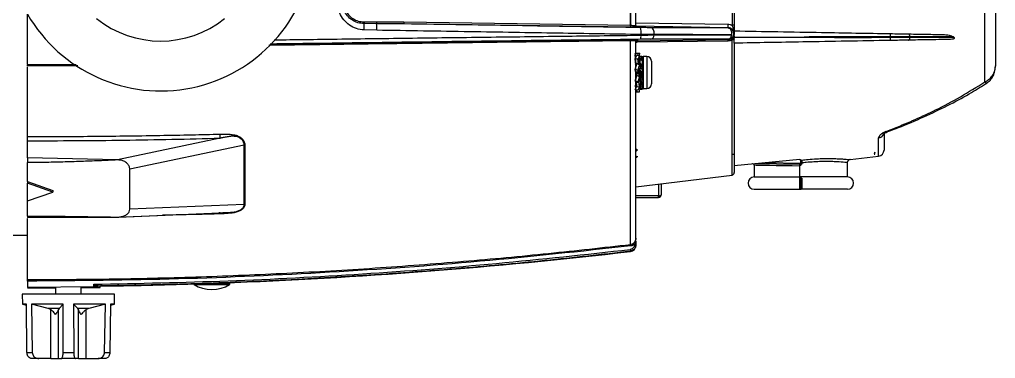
# Model space of a CAD drawing. Extents: x 17.1 to 113.1, y 3.8 to 84.5.
# Drawn here: x 81.29 to 90.81, y 31.74 to 35.06 of the extents above; entities that cross this region are included whole.
import ezdxf

# ---------------------------------------------------------------- set-up
doc = ezdxf.new("R2010")
doc.units = 0
doc.header["$MEASUREMENT"] = 0
doc.layers.add('OBJECT', color=7, linetype='CONTINUOUS')

msp = doc.modelspace()

# ---------------------------------------------------------------- linework, layer by layer
at = {"layer": 'OBJECT'}
for p, q in [((90.7072, 34.4453), (90.7072, 37.2677)), ((90.8126, 37.1125), (90.8126, 34.6004)), ((87.2494, 34.9983), (87.2494, 35.4704)), ((87.2497, 35.4704), (87.2497, 34.9983)), ((88.2406, 35.4792), (88.2406, 34.9976)), ((88.2626, 35.4735), (88.2626, 34.9435)), ((81.3626, 34.6139), (81.3626, 35.1081)), ((84.6484, 35.0316), (84.7697, 35.032)), ((84.7713, 35.014), (84.6496, 35.0143)), ((84.7697, 35.032), (85.0368, 35.0306)), ((85.0386, 35.0119), (84.7713, 35.014)), ((85.0368, 35.0306), (87.2494, 34.9983)), ((87.2512, 34.9791), (85.0386, 35.0119)), ((87.2494, 34.9983), (87.2492, 34.9941)), ((87.2495, 34.9941), (87.2497, 34.9983)), ((87.3026, 35.0218), (88.1999, 35.0088)), ((88.2025, 34.9748), (87.3032, 34.9883)), ((87.3173, 34.9798), (87.3173, 34.9793)), ((88.2025, 34.9731), (87.4474, 34.9749)), ((88.2025, 34.9748), (88.2025, 34.9731)), ((88.2406, 34.9976), (88.2516, 34.9688)), ((88.2626, 34.9679), (88.2626, 34.9537)), ((84.7729, 34.9499), (84.65, 34.9527)), ((87.3518, 34.8982), (87.3518, 34.9078)), ((87.4795, 34.9021), (87.4795, 34.91)), ((88.2346, 34.9051), (87.4795, 34.91)), ((88.2346, 34.8985), (87.4795, 34.9021)), ((88.2516, 34.8799), (88.2406, 34.8557)), ((88.2626, 34.8961), (88.2626, 34.8905)), ((88.2626, 34.8834), (88.2626, 34.8836)), ((89.7883, 34.882), (89.7883, 34.8849)), ((89.9774, 34.8812), (89.9774, 34.8858)), ((87.2495, 32.8563), (87.2495, 34.8477)), ((88.1999, 34.8444), (87.3157, 34.8334)), ((87.3173, 34.848), (88.2025, 34.8587)), ((87.3173, 34.8573), (87.3173, 34.848)), ((88.2025, 34.8616), (87.4473, 34.8621)), ((88.2025, 34.8587), (88.2025, 34.8616)), ((88.2025, 34.8616), (88.2025, 34.8616)), ((88.2406, 33.5338), (88.2406, 34.8557)), ((88.2626, 34.8235), (88.2626, 33.6284)), ((87.2953, 34.7235), (87.3108, 34.7246)), ((87.3003, 34.682), (87.2953, 34.7235)), ((87.3223, 34.7233), (87.2953, 34.7235)), ((87.2953, 34.6708), (87.3108, 34.7057)), ((87.2975, 34.7051), (87.2953, 34.7048)), ((87.2991, 34.6835), (87.2953, 34.7048)), ((87.3108, 34.7246), (87.3378, 34.7244)), ((87.3108, 34.7057), (87.3378, 34.7013)), ((87.3378, 34.7244), (87.3223, 34.7233)), ((87.325, 34.7034), (87.3223, 34.7233)), ((87.3378, 34.7013), (87.3223, 34.6664)), ((87.3308, 34.6412), (87.3342, 34.6818)), ((87.3378, 34.7013), (87.3342, 34.6818)), ((87.3378, 34.6757), (87.3344, 34.683)), ((87.3378, 34.7244), (87.3351, 34.7018)), ((87.3441, 34.6977), (87.359, 34.6981)), ((87.3453, 34.6638), (87.3441, 34.6977)), ((87.3598, 34.6867), (87.3441, 34.662)), ((87.359, 34.6981), (87.361, 34.6865)), ((87.359, 34.6981), (87.3746, 34.6942)), ((87.359, 34.6595), (87.3746, 34.6842)), ((87.3746, 34.6842), (87.3598, 34.6867)), ((87.3746, 34.6842), (87.3724, 34.6433)), ((87.3746, 34.6942), (87.3742, 34.6843)), ((87.4086, 34.693), (87.3746, 34.693)), ((87.3746, 34.693), (87.3746, 34.38)), ((87.4086, 34.693), (87.4086, 34.38)), ((81.3626, 34.6139), (81.8346, 34.6136)), ((81.3626, 34.6076), (81.3626, 34.6073)), ((81.3626, 34.6076), (81.8444, 34.6074)), ((81.3626, 34.6073), (81.8448, 34.6071)), ((81.8546, 34.6009), (81.3626, 34.6011)), ((81.3626, 33.9109), (81.3626, 34.5939)), ((87.3223, 34.6664), (87.2953, 34.6708)), ((87.3026, 34.6141), (87.2953, 34.6708)), ((87.3014, 34.6233), (87.2953, 34.6218)), ((87.2953, 34.5668), (87.3108, 34.6222)), ((87.2994, 34.6185), (87.2953, 34.6218)), ((87.2953, 34.6218), (87.2962, 34.6185)), ((87.304, 34.6147), (87.3033, 34.617)), ((87.3065, 34.6168), (87.3033, 34.617)), ((87.3049, 34.6147), (87.3044, 34.6147)), ((87.3049, 34.6147), (87.3108, 34.6222)), ((87.3108, 34.6222), (87.3378, 34.6153)), ((87.3282, 34.6287), (87.3223, 34.6664)), ((87.3378, 34.6153), (87.3223, 34.5598)), ((87.3299, 34.6173), (87.3299, 34.6206)), ((87.3299, 34.6206), (87.3306, 34.6206)), ((87.3378, 34.6757), (87.3306, 34.6185)), ((87.3306, 34.6472), (87.3306, 34.6206)), ((87.3306, 34.6206), (87.3306, 34.6171)), ((87.3458, 34.6185), (87.3306, 34.6185)), ((87.3307, 34.5766), (87.3314, 34.5924)), ((87.3441, 34.6718), (87.345, 34.672)), ((87.3445, 34.6627), (87.3441, 34.6718)), ((87.3465, 34.6003), (87.3441, 34.662)), ((87.3441, 34.662), (87.359, 34.6595)), ((87.3598, 34.6222), (87.3441, 34.5784)), ((87.3465, 34.5943), (87.3598, 34.6222)), ((87.3495, 34.6006), (87.3465, 34.6006)), ((87.3465, 34.585), (87.3465, 34.6006)), ((87.3467, 34.5857), (87.3465, 34.5943)), ((87.359, 34.6595), (87.3673, 34.6199)), ((87.359, 34.5739), (87.3746, 34.6177)), ((87.3746, 34.6177), (87.3598, 34.6222)), ((87.3714, 34.6211), (87.3713, 34.6187)), ((87.3715, 34.6185), (87.3715, 34.6233)), ((87.3715, 34.5399), (87.3715, 34.5858)), ((87.3716, 34.6211), (87.3724, 34.6433)), ((87.3716, 34.5807), (87.3729, 34.6046)), ((87.3746, 34.6185), (87.3721, 34.6185)), ((87.3726, 34.6479), (87.3746, 34.644)), ((87.3746, 34.6177), (87.3729, 34.6046)), ((87.3746, 34.644), (87.3732, 34.6185)), ((87.4546, 34.647), (87.4546, 34.426)), ((87.3223, 34.5598), (87.2953, 34.5668)), ((87.3026, 34.5353), (87.2953, 34.5668)), ((87.2953, 34.4512), (87.3108, 34.506)), ((87.3024, 34.491), (87.3014, 34.4729)), ((87.3298, 34.5329), (87.3033, 34.5348)), ((87.3049, 34.5251), (87.3108, 34.506)), ((87.3108, 34.506), (87.3378, 34.4991)), ((87.3282, 34.5422), (87.3223, 34.5598)), ((87.3378, 34.4991), (87.3223, 34.4443)), ((87.3299, 34.5406), (87.3306, 34.5406)), ((87.3306, 34.5781), (87.3306, 34.5406)), ((87.3378, 34.4991), (87.3306, 34.5326)), ((87.3465, 34.5481), (87.3441, 34.5784)), ((87.3441, 34.5784), (87.359, 34.5739)), ((87.3598, 34.525), (87.3441, 34.4788)), ((87.3465, 34.4987), (87.3452, 34.4843)), ((87.3465, 34.4983), (87.3465, 34.5482)), ((87.3465, 34.5399), (87.3598, 34.525)), ((87.359, 34.5739), (87.3714, 34.5482)), ((87.359, 34.474), (87.3746, 34.5202)), ((87.359, 34.474), (87.3714, 34.4913)), ((87.3746, 34.5202), (87.3598, 34.525)), ((87.3746, 34.5202), (87.3715, 34.54)), ((87.3715, 34.4842), (87.3715, 34.511)), ((87.3223, 34.4443), (87.2953, 34.4512)), ((87.3014, 34.4496), (87.2953, 34.4022)), ((87.2953, 34.4022), (87.2994, 34.393)), ((87.2953, 34.3682), (87.3108, 34.4014)), ((87.3023, 34.429), (87.2991, 34.3894)), ((87.3049, 34.4399), (87.3108, 34.4014)), ((87.3108, 34.4014), (87.3378, 34.3972)), ((87.3282, 34.4534), (87.3223, 34.4443)), ((87.3378, 34.3972), (87.3223, 34.3641)), ((87.3298, 34.4517), (87.3272, 34.4519)), ((87.3299, 34.4712), (87.3299, 34.4591)), ((87.3299, 34.4591), (87.3306, 34.459)), ((87.3306, 34.4734), (87.3306, 34.459)), ((87.3378, 34.3972), (87.3306, 34.4548)), ((87.3306, 34.4545), (87.3465, 34.4545)), ((87.3452, 34.4843), (87.3441, 34.4788)), ((87.3441, 34.4788), (87.359, 34.474)), ((87.3458, 34.4545), (87.3441, 34.4109)), ((87.3458, 34.4368), (87.3441, 34.4012)), ((87.3598, 34.4321), (87.3441, 34.4012)), ((87.3445, 34.4103), (87.3441, 34.4109)), ((87.3441, 34.4012), (87.359, 34.398)), ((87.345, 34.401), (87.3441, 34.3753)), ((87.3464, 34.4589), (87.3458, 34.4368)), ((87.3465, 34.4552), (87.3465, 34.478)), ((87.3482, 34.4775), (87.3598, 34.4321)), ((87.356, 34.3986), (87.3598, 34.3791)), ((87.359, 34.398), (87.3746, 34.4289)), ((87.3746, 34.4289), (87.3598, 34.4321)), ((87.3663, 34.4842), (87.3715, 34.4842)), ((87.3746, 34.4289), (87.3715, 34.4845)), ((87.3746, 34.3787), (87.3725, 34.4249)), ((87.3746, 34.3888), (87.3726, 34.4251)), ((87.3732, 34.4545), (87.3746, 34.4545)), ((87.2991, 34.3894), (87.2953, 34.3682)), ((87.3223, 34.3641), (87.2953, 34.3682)), ((87.3026, 34.349), (87.3108, 34.3484)), ((87.3083, 34.3662), (87.3108, 34.3484)), ((87.3108, 34.3484), (87.3378, 34.3485)), ((87.3378, 34.3485), (87.3331, 34.3872)), ((87.3378, 34.3716), (87.3344, 34.3899)), ((87.3351, 34.3712), (87.3378, 34.3716)), ((87.3598, 34.3791), (87.3441, 34.3753)), ((87.3441, 34.3753), (87.359, 34.3749)), ((87.359, 34.3749), (87.3746, 34.3787)), ((87.3746, 34.3787), (87.3598, 34.3791)), ((87.3746, 34.3888), (87.3742, 34.3887)), ((87.3746, 34.38), (87.4086, 34.38)), ((89.7246, 33.9518), (89.7246, 33.7791)), ((81.3626, 33.7016), (81.3626, 33.8693)), ((83.2438, 33.8953), (82.2426, 33.6821)), ((83.479, 33.8263), (82.3626, 33.5907)), ((89.6719, 33.7195), (89.6719, 33.8972)), ((89.6346, 33.7578), (89.6276, 33.7381)), ((89.6276, 33.7381), (89.6346, 33.7381)), ((89.6346, 33.7381), (89.6346, 33.7578)), ((82.2426, 33.6821), (81.3626, 33.7016)), ((81.3626, 33.4712), (81.3626, 33.657)), ((88.2626, 33.6284), (88.9026, 33.6892)), ((88.9124, 33.6366), (88.4368, 33.6449)), ((88.5703, 33.6576), (88.9132, 33.6516)), ((88.9026, 33.6892), (88.9026, 33.6792)), ((88.9026, 33.5156), (88.9026, 33.6368)), ((88.9132, 33.6516), (88.9132, 33.6856)), ((88.9132, 33.6516), (88.9226, 33.6516)), ((88.9226, 33.6844), (88.9226, 33.6516)), ((88.9226, 33.6516), (88.9226, 33.6466)), ((89.3676, 33.5165), (89.3676, 33.6562)), ((89.3924, 33.6852), (89.6719, 33.7195)), ((82.3626, 33.2018), (82.3626, 33.5907)), ((88.4576, 33.6298), (88.4576, 33.5156)), ((81.3626, 33.4712), (81.6114, 33.382)), ((81.3626, 33.4712), (81.3626, 33.4566)), ((81.6103, 33.3679), (81.3626, 33.4566)), ((81.3626, 33.2814), (81.3626, 33.4566)), ((87.3026, 33.4186), (88.2406, 33.5338)), ((87.5226, 33.4456), (87.5226, 33.3314)), ((87.5526, 33.3464), (87.5526, 33.4493)), ((88.4576, 33.5156), (88.9123, 33.5156)), ((88.9076, 33.5165), (88.9076, 33.515)), ((89.3676, 33.5165), (88.9076, 33.5165)), ((88.9176, 33.5156), (88.9123, 33.5156)), ((88.9174, 33.5135), (88.9176, 33.5156)), ((88.9226, 33.5156), (88.9176, 33.5156)), ((81.3626, 33.2814), (81.6103, 33.3679)), ((81.6114, 33.382), (81.6103, 33.3679)), ((88.4576, 33.3956), (88.9125, 33.3956)), ((88.9076, 33.3979), (88.9076, 33.3965)), ((89.3676, 33.3965), (88.9076, 33.3965)), ((88.9126, 33.3969), (88.9127, 33.3964)), ((81.3626, 33.1339), (81.3626, 33.2809)), ((87.5226, 33.3314), (87.3026, 33.3314)), ((87.3026, 33.3164), (87.5226, 33.3164)), ((87.5226, 33.3164), (87.5226, 33.3314)), ((82.2426, 33.1235), (83.2438, 33.166)), ((82.2508, 33.124), (83.2378, 33.166)), ((83.479, 33.247), (82.3626, 33.2018)), ((83.2439, 33.166), (83.2315, 33.1657)), ((83.2438, 33.166), (83.2439, 33.166)), ((83.2515, 33.1666), (83.3244, 33.1697)), ((83.479, 33.247), (83.4861, 33.2476)), ((81.3626, 33.1209), (82.2426, 33.1235)), ((81.3626, 32.5128), (81.3626, 33.1098)), ((81.1562, 32.9465), (81.3626, 32.9465)), ((87.3012, 32.9033), (87.3026, 32.9162)), ((87.3028, 32.9168), (87.3016, 32.9056)), ((87.2495, 32.7877), (87.2495, 32.7924)), ((87.2876, 32.8517), (87.2876, 32.8564)), ((87.3026, 32.8568), (87.3026, 32.8521)), ((81.3626, 32.4982), (81.3626, 32.4367)), ((82.0092, 32.4408), (81.3626, 32.4367)), ((81.6376, 32.4322), (81.6376, 32.3715)), ((81.8876, 32.3715), (81.8876, 32.4342)), ((82.0092, 32.4408), (82.0096, 32.4677)), ((82.0726, 32.4365), (82.0729, 32.4495)), ((82.0726, 32.4365), (82.0729, 32.4495)), ((82.0726, 32.4365), (82.0726, 32.4365)), ((82.9887, 32.4655), (83.3364, 32.4655)), ((83.0452, 32.4747), (83.3337, 32.4747)), ((83.2563, 32.4747), (83.2563, 32.4799)), ((81.3126, 32.3715), (81.3143, 32.2715)), ((81.7626, 32.3715), (81.3126, 32.3715)), ((82.2126, 32.3715), (81.7626, 32.3715)), ((82.2108, 32.2715), (82.2126, 32.3715)), ((81.3143, 32.2715), (81.3519, 32.2614)), ((81.3518, 32.2715), (81.3143, 32.2715)), ((81.3581, 31.8004), (81.3518, 32.2715)), ((81.7126, 32.2715), (81.4018, 32.2715)), ((81.4018, 32.2715), (81.4102, 31.8004)), ((81.5642, 32.2306), (81.4018, 32.2715)), ((81.6717, 32.2306), (81.5642, 32.2306)), ((81.5903, 32.2189), (81.5642, 32.2306)), ((81.5903, 31.7415), (81.5903, 32.2189)), ((81.6717, 32.2306), (81.6651, 32.2189)), ((81.6651, 31.7415), (81.6651, 32.2189)), ((81.7126, 32.2715), (81.6717, 32.2306)), ((81.7104, 31.8004), (81.7126, 32.2715)), ((82.1233, 32.2715), (81.8126, 32.2715)), ((81.8126, 32.2715), (81.8147, 31.8004)), ((81.8534, 32.2306), (81.8126, 32.2715)), ((81.9609, 32.2306), (81.8534, 32.2306)), ((81.86, 32.2189), (81.8534, 32.2306)), ((81.86, 31.7415), (81.86, 32.2189)), ((81.9609, 32.2306), (81.9348, 32.2189)), ((81.9348, 31.7415), (81.9348, 32.2189)), ((82.1233, 32.2715), (81.9609, 32.2306)), ((82.1149, 31.8004), (82.1233, 32.2715)), ((82.1733, 32.2715), (82.167, 31.8004)), ((82.1732, 32.2614), (82.2108, 32.2715)), ((82.2108, 32.2715), (82.1733, 32.2715)), ((81.3581, 31.8004), (81.4102, 31.8004)), ((81.4726, 31.7415), (81.4048, 31.7415)), ((81.5903, 31.7415), (81.4726, 31.7415)), ((81.5903, 31.7415), (81.6651, 31.7415)), ((81.6651, 31.7415), (81.6947, 31.7415)), ((81.8304, 31.7415), (81.6947, 31.7415)), ((81.7104, 31.8004), (81.8147, 31.8004)), ((81.86, 31.7415), (81.8304, 31.7415)), ((81.86, 31.7415), (81.9348, 31.7415)), ((81.9348, 31.7415), (82.0525, 31.7415)), ((82.1203, 31.7415), (82.0525, 31.7415)), ((82.1149, 31.8004), (82.167, 31.8004))]:
    msp.add_line(p, q, dxfattribs=at)
at = {"layer": 'OBJECT', "flags": 128}
for points in [[(87.4795, 34.91), (87.4805, 34.9216), (87.4798, 34.9333), (87.4774, 34.9444), (87.4735, 34.9544), (87.4683, 34.9628), (87.462, 34.9692), (87.4549, 34.9733), (87.4474, 34.9749)], [(88.2025, 34.9731), (88.2104, 34.9714), (88.2178, 34.967), (88.2243, 34.9602), (88.2297, 34.9512), (88.2335, 34.9407), (88.2357, 34.9291), (88.2361, 34.917), (88.2346, 34.9051)], [(88.2626, 35.0068), (88.2621, 35.0051), (88.2609, 35.0035), (88.259, 35.002), (88.2563, 35.0006), (88.253, 34.9995), (88.2492, 34.9986), (88.245, 34.9979), (88.2406, 34.9976)], [(88.2516, 34.9688), (88.2498, 34.9665), (88.2482, 34.9642), (88.247, 34.962), (88.2461, 34.96), (88.2456, 34.9581), (88.2455, 34.9565), (88.2457, 34.9551), (88.2462, 34.9539)], [(88.2626, 34.8834), (88.2664, 34.8834), (88.2695, 34.8835)], [(87.3026, 34.8271), (87.3028, 34.8283), (87.3035, 34.8294), (87.3047, 34.8304), (87.3063, 34.8313), (87.3083, 34.8321), (87.3106, 34.8327), (87.3131, 34.8332), (87.3157, 34.8334)], [(88.2626, 34.8664), (88.2621, 34.8645), (88.2609, 34.8626), (88.259, 34.8608), (88.2563, 34.8593), (88.253, 34.8579), (88.2492, 34.8569), (88.245, 34.8561), (88.2406, 34.8557)], [(87.3714, 34.5482), (87.3652, 34.5482), (87.3589, 34.5482), (87.3465, 34.5482)], [(87.3465, 34.5399), (87.3528, 34.5399), (87.359, 34.5399), (87.3715, 34.5399)], [(90.7072, 34.4453), (90.7169, 34.4386), (90.7253, 34.4355), (90.7318, 34.4363), (90.7325, 34.4367)], [(88.9026, 33.6218), (88.8283, 33.6231), (88.7473, 33.6246), (88.6722, 33.6259), (88.6053, 33.6271), (88.549, 33.6282), (88.505, 33.629), (88.4748, 33.6295), (88.4595, 33.6298), (88.4576, 33.6298)], [(87.5226, 33.3314), (87.5284, 33.3317), (87.534, 33.3325), (87.5392, 33.3339), (87.5438, 33.3358), (87.5475, 33.338), (87.5503, 33.3406), (87.552, 33.3434), (87.5526, 33.3464)]]:
    msp.add_lwpolyline(points, dxfattribs=at)
at = {"layer": 'OBJECT'}
for centre, radius, start, end in [((82.6626, 35.8565), 1.5, 209.92643, 65.37568), ((82.6626, 35.8445), 1, 231.31781, 308.68219), ((84.714, 35.0276), 0.0657, 176.47418, 191.63681), ((84.2159, 34.9806), 0.4351, 356.32551, 4.44542), ((84.8266, 35.0278), 0.057, 175.73099, 193.9659), ((84.3937, 34.9725), 0.3798, 356.58344, 6.27148), ((85.0732, 35.0247), 0.0369, 170.8107, 200.3042), ((87.2509, 34.9602), 0.0382, 91.88839, 92.34145), ((87.3176, 34.9947), 0.015, 180.00342, 269.00405), ((87.3176, 34.9943), 0.015, 180.00344, 269.00627), ((87.2007, 34.9303), 0.1527, 351.53672, 17.35528), ((88.2716, 34.9972), 0.0726, 170.79848, 197.97581), ((88.2015, 34.9173), 0.0557, 0.02456, 89.05095), ((88.2534, 34.9235), 0.0454, 78.30854, 92.24477), ((87.2767, 34.8906), 0.0755, 337.31028, 5.81723), ((87.4379, 34.9027), 0.0417, 283.02604, 359.19221), ((88.2491, 34.8751), 0.00532, 62.80598, 120.60565), ((88.2437, 34.8971), 0.0189, 294.69337, 357.06613), ((87.2698, 34.8497), 0.0204, 156.95678, 185.66485), ((87.3176, 34.8423), 0.015, 90.81695, 179.99681), ((87.3176, 34.833), 0.015, 90.81823, 179.99554), ((87.4086, 34.647), 0.046, 0, 90), ((87.4086, 34.426), 0.046, 270, 0), ((89.6666, 33.9559), 0.0589, 275.16744, 341.06944), ((89.7508, 33.97), 0.0142, 227.62518, 286.94846), ((87.3162, 33.7625), 0.0137, 92.13696, 175.83228), ((89.6646, 33.7791), 0.06, 277, 0), ((87.3164, 33.7043), 0.0139, 92.93402, 176.60993), ((88.4426, 33.6298), 0.015, 0.0862, 89), ((88.9126, 33.6466), 0.01, 269, 0), ((88.2376, 33.5586), 0.025, 277, 0), ((88.4576, 33.4556), 0.06, 90, 270), ((89.3676, 33.4565), 0.06, 270, 90), ((87.5226, 33.3464), 0.03, 270, 0), ((81.3626, 83.1045), 50.66, 272.14427, 276.67316), ((94.8151, 33.6905), 7.6186, 186.65992, 186.76959), ((79.9557, 31.9895), 7.3451, 6.66364, 6.77732), ((87.2426, 32.8473), 0.06, 276.67316, 0), ((87.2913, 32.9993), 0.1429, 268.50087, 274.50431), ((87.2913, 32.9946), 0.1429, 268.50087, 274.50431), ((81.3626, 83.0915), 50.66, 270, 270.31102), ((81.3626, 83.0915), 50.66, 270.59378, 270.80303), ((81.3626, 83.1045), 50.66, 270.80341, 271.83692), ((82.9914, 32.4697), 0.005, 170.97186, 237.43186), ((83.1626, 32.7377), 0.323, 237.43186, 302.56814), ((83.3337, 32.4697), 0.005, 302.56814, 90)]:
    msp.add_arc(centre, radius, start, end, dxfattribs=at)
for centre, major_axis, ratio, start_param, end_param in [((92.8812, 35.8565), (3.0188, 0), 0.564143, 3.749125, 3.750253), ((88.9126, 33.6516), (0.0002, 0.015), 0.044174, 3.141335, 4.713288)]:
    msp.add_ellipse(centre, major_axis=major_axis, ratio=ratio, start_param=start_param, end_param=end_param, dxfattribs=at)
for points, knots in [([(87.3026, 34.9943), (87.3026, 35.0722), (87.3026, 35.2281), (87.3026, 35.3882), (87.3026, 35.4683)], [0, 0, 0, 0, 0.5, 1, 1, 1, 1]), ([(88.2626, 35.4832), (88.2626, 35.402), (88.2626, 35.2396), (88.2626, 35.0844), (88.2626, 35.0068)], [0, 0, 0, 0, 0.5, 1, 1, 1, 1]), ([(84.65, 34.9527), (84.6242, 34.9557), (84.5728, 34.9617), (84.5039, 34.9979), (84.4479, 35.0499), (84.4087, 35.1156), (84.3887, 35.1897), (84.3904, 35.2667), (84.4125, 35.3419), (84.4438, 35.3832), (84.4595, 35.4038)], [0, 0, 0, 0, 0.125399, 0.250033, 0.374938, 0.500007, 0.625107, 0.75017, 0.875155, 1, 1, 1, 1]), ([(84.6496, 35.0143), (84.6286, 35.0163), (84.5868, 35.0202), (84.5305, 35.0483), (84.4845, 35.0894), (84.452, 35.1419), (84.4354, 35.2017), (84.4365, 35.2642), (84.4548, 35.3254), (84.4808, 35.3588), (84.4938, 35.3755)], [0, 0, 0, 0, 0.1259449, 0.2510612, 0.3759101, 0.5005463, 0.6251221, 0.7498254, 0.8747778, 1, 1, 1, 1]), ([(84.5025, 35.3676), (84.4902, 35.352), (84.4658, 35.321), (84.4485, 35.2637), (84.4475, 35.2052), (84.4633, 35.1492), (84.494, 35.1003), (84.5372, 35.0622), (84.5899, 35.0365), (84.6289, 35.0332), (84.6484, 35.0316)], [0, 0, 0, 0, 0.124851, 0.24967, 0.374508, 0.499432, 0.624474, 0.749587, 0.874619, 1, 1, 1, 1]), ([(87.3465, 34.9759), (86.9635, 34.9817), (86.1957, 34.9935), (85.425, 35.0058), (85.0386, 35.0119)], [0, 0, 0, 0, 0.498752, 1, 1, 1, 1]), ([(87.2495, 34.9941), (87.2495, 34.9921), (87.2495, 34.9891), (87.2497, 34.9856), (87.25, 34.9825), (87.2505, 34.9798), (87.251, 34.9793), (87.2512, 34.9791)], [0, 0, 0, 0, 0.251224, 0.383336, 0.515964, 0.770806, 1, 1, 1, 1]), ([(87.2497, 34.9983), (87.2567, 34.9981), (87.2714, 34.9976), (87.2887, 34.9966), (87.3004, 34.9954), (87.3018, 34.9947), (87.3026, 34.9943)], [0, 0, 0, 0, 0.239397, 0.499824, 0.74984, 1, 1, 1, 1]), ([(87.3173, 34.9793), (87.3164, 34.9791), (87.3145, 34.9788), (87.3, 34.9787), (87.2784, 34.9787), (87.2603, 34.979), (87.2512, 34.9791)], [0, 0, 0, 0, 0.250139, 0.500157, 0.750082, 1, 1, 1, 1]), ([(87.4474, 34.9749), (87.4322, 34.975), (87.4018, 34.9751), (87.3649, 34.9756), (87.3465, 34.9759)], [0, 0, 0, 0, 0.501563, 1, 1, 1, 1]), ([(88.1999, 35.0088), (88.2072, 35.0082), (88.2217, 35.007), (88.2343, 35.0007), (88.2406, 34.9976)], [0, 0, 0, 0, 0.502301, 1, 1, 1, 1]), ([(88.2462, 34.9539), (88.2405, 34.9594), (88.2317, 34.9678), (88.2155, 34.9737), (88.2067, 34.9744), (88.2025, 34.9748)], [0, 0, 0, 0, 0.4980807, 0.7579403, 1, 1, 1, 1]), ([(88.2516, 34.9688), (88.2522, 34.9679), (88.2531, 34.9664), (88.2543, 34.9638), (88.2557, 34.9602), (88.2575, 34.954), (88.2599, 34.9423), (88.2618, 34.9225), (88.2611, 34.8984), (88.2538, 34.8843), (88.2516, 34.8799)], [0, 0, 0, 0, 0.035417, 0.057335, 0.093994, 0.157764, 0.273468, 0.492776, 0.842967, 1, 1, 1, 1]), ([(88.2626, 35.0068), (88.2626, 35.0008), (88.2626, 34.9882), (88.2626, 34.9749), (88.2626, 34.9679)], [0, 0, 0, 0, 0.47311, 1, 1, 1, 1]), ([(87.3518, 34.8982), (87.1125, 34.8954), (86.6259, 34.8895), (85.8821, 34.8803), (85.1322, 34.8707), (84.426, 34.8615), (83.976, 34.8554), (83.7717, 34.8526)], [0, 0, 0, 0, 0.201085, 0.409049, 0.623898, 0.829248, 1, 1, 1, 1]), ([(87.3518, 34.9078), (87.0816, 34.9122), (86.5256, 34.9211), (85.6659, 34.9351), (85.0758, 34.9449), (84.7729, 34.9499)], [0, 0, 0, 0, 0.315, 0.648332, 1, 1, 1, 1]), ([(87.4795, 34.91), (87.4599, 34.9093), (87.4213, 34.9078), (87.3747, 34.9078), (87.3518, 34.9078)], [0, 0, 0, 0, 0.509049, 1, 1, 1, 1]), ([(87.4795, 34.9021), (87.46, 34.9013), (87.4214, 34.8996), (87.3748, 34.8987), (87.3518, 34.8982)], [0, 0, 0, 0, 0.5068029, 1, 1, 1, 1]), ([(88.2573, 34.9174), (88.2565, 34.9101), (88.2548, 34.8957), (88.2424, 34.8776), (88.2278, 34.8673), (88.2141, 34.8625), (88.2065, 34.8619), (88.2025, 34.8616)], [0, 0, 0, 0, 0.250886, 0.499858, 0.733616, 0.862847, 1, 1, 1, 1]), ([(88.2025, 34.8616), (88.2068, 34.8624), (88.215, 34.8641), (88.2248, 34.874), (88.2314, 34.8859), (88.2336, 34.8946), (88.2346, 34.8985)], [0, 0, 0, 0, 0.295102, 0.569758, 0.80696, 1, 1, 1, 1]), ([(88.2025, 34.8587), (88.2068, 34.859), (88.2152, 34.8596), (88.2272, 34.8641), (88.2381, 34.8708), (88.2436, 34.8767), (88.2464, 34.8797)], [0, 0, 0, 0, 0.250427, 0.499843, 0.740764, 1, 1, 1, 1]), ([(88.2346, 34.8985), (88.2351, 34.8986), (88.2357, 34.8987), (88.2365, 34.8991), (88.237, 34.8995), (88.2374, 34.9001), (88.2377, 34.9009), (88.2379, 34.9016), (88.2378, 34.9025), (88.2375, 34.9035), (88.2367, 34.9044), (88.2357, 34.905), (88.235, 34.9051), (88.2346, 34.9051)], [0, 0, 0, 0, 0.1357382, 0.1945999, 0.250836, 0.311594, 0.3751405, 0.4380521, 0.5008882, 0.6198025, 0.7509404, 0.873702, 1, 1, 1, 1]), ([(88.2599, 34.9174), (88.2597, 34.9208), (88.2593, 34.9273), (88.2576, 34.9331), (88.2555, 34.939), (88.2528, 34.9451), (88.2484, 34.951), (88.2462, 34.9539)], [0, 0, 0, 0, 0.247594, 0.460664, 0.50476, 0.757498, 1, 1, 1, 1]), ([(88.2464, 34.8797), (88.2485, 34.8824), (88.2525, 34.8878), (88.2561, 34.8958), (88.2582, 34.9024), (88.2597, 34.9093), (88.2598, 34.9141), (88.2599, 34.9174)], [0, 0, 0, 0, 0.249995, 0.497592, 0.621226, 0.745578, 1, 1, 1, 1]), ([(88.2626, 34.9435), (88.5468, 34.9385), (89.0544, 34.9297), (89.5618, 34.9208), (89.785, 34.9169)], [0, 0, 0, 0, 0.560011, 1, 1, 1, 1]), ([(88.2626, 34.8836), (88.2626, 34.8895), (88.2626, 34.9021), (88.2626, 34.9196), (88.2626, 34.9337), (88.2626, 34.9421), (88.2626, 34.9431), (88.2626, 34.9435)], [0, 0, 0, 0, 0.187681, 0.400355, 0.613499, 0.82795, 1, 1, 1, 1]), ([(88.2695, 34.8835), (88.2682, 34.8835), (88.2659, 34.8835), (88.2636, 34.8836), (88.2626, 34.8836)], [0, 0, 0, 0, 0.559993, 1, 1, 1, 1]), ([(88.2626, 34.8235), (88.2626, 34.8242), (88.2626, 34.8255), (88.2626, 34.836), (88.2626, 34.8513), (88.2626, 34.8681), (88.2626, 34.8791), (88.2626, 34.8834)], [0, 0, 0, 0, 0.217201, 0.43433, 0.650163, 0.86439, 1, 1, 1, 1]), ([(88.2695, 34.8835), (88.27, 34.8835), (88.3889, 34.8835), (88.5925, 34.8835), (88.8167, 34.8835), (88.9233, 34.8835), (88.9451, 34.8835), (88.9458, 34.8835)], [0, 0, 0, 0, 0.002464, 0.527441, 0.903158, 0.997088, 1, 1, 1, 1]), ([(89.7883, 34.8849), (89.6311, 34.8861), (89.3502, 34.8882), (89.0694, 34.8849), (88.9458, 34.8835)], [0, 0, 0, 0, 0.559937, 1, 1, 1, 1]), ([(88.9458, 34.8835), (89.1031, 34.8816), (89.3839, 34.8782), (89.6648, 34.8809), (89.7883, 34.882)], [0, 0, 0, 0, 0.560064, 1, 1, 1, 1]), ([(89.7883, 34.8849), (89.7884, 34.8889), (89.7884, 34.8951), (89.788, 34.9026), (89.7876, 34.9077), (89.7871, 34.9118), (89.7862, 34.9158), (89.7855, 34.9165), (89.785, 34.9169)], [0, 0, 0, 0, 0.239492, 0.368378, 0.5, 0.631621, 0.760514, 1, 1, 1, 1]), ([(89.785, 34.9169), (89.8161, 34.9164), (89.8786, 34.9153), (89.9354, 34.9143), (89.9639, 34.9138)], [0, 0, 0, 0, 0.498895, 1, 1, 1, 1]), ([(89.785, 34.8501), (89.7855, 34.8505), (89.7862, 34.8512), (89.7871, 34.8552), (89.7876, 34.8593), (89.788, 34.8644), (89.7884, 34.8718), (89.7884, 34.878), (89.7883, 34.882)], [0, 0, 0, 0, 0.239486, 0.368379, 0.500001, 0.631622, 0.760519, 1, 1, 1, 1]), ([(89.9774, 34.8858), (89.9475, 34.8856), (89.8876, 34.8853), (89.8214, 34.885), (89.7883, 34.8849)], [0, 0, 0, 0, 0.500039, 1, 1, 1, 1]), ([(89.7883, 34.882), (89.8214, 34.8819), (89.8876, 34.8817), (89.9475, 34.8813), (89.9774, 34.8812)], [0, 0, 0, 0, 0.499961, 1, 1, 1, 1]), ([(89.9774, 34.8858), (89.9773, 34.8893), (89.9771, 34.8947), (89.9754, 34.9012), (89.9737, 34.9056), (89.9715, 34.9093), (89.9683, 34.9128), (89.9656, 34.9134), (89.9639, 34.9138)], [0, 0, 0, 0, 0.239574, 0.36844, 0.500001, 0.631568, 0.760428, 1, 1, 1, 1]), ([(89.9639, 34.9138), (90.0296, 34.9126), (90.1469, 34.9106), (90.2646, 34.9085), (90.3163, 34.9076)], [0, 0, 0, 0, 0.55999, 1, 1, 1, 1]), ([(89.9639, 34.8532), (89.9656, 34.8536), (89.9683, 34.8542), (89.9715, 34.8577), (89.9737, 34.8613), (89.9754, 34.8658), (89.9771, 34.8723), (89.9773, 34.8777), (89.9774, 34.8812)], [0, 0, 0, 0, 0.239573, 0.368431, 0.49999, 0.63155, 0.760415, 1, 1, 1, 1]), ([(90.4026, 34.8843), (90.3232, 34.8846), (90.1815, 34.8852), (90.0398, 34.8856), (89.9774, 34.8858)], [0, 0, 0, 0, 0.559997, 1, 1, 1, 1]), ([(89.9774, 34.8812), (90.0571, 34.8815), (90.1995, 34.8821), (90.3419, 34.8825), (90.4045, 34.8827)], [0, 0, 0, 0, 0.559998, 1, 1, 1, 1]), ([(90.3163, 34.9076), (90.3308, 34.9064), (90.3533, 34.9044), (90.3825, 34.8961), (90.3958, 34.8883), (90.4026, 34.8843)], [0, 0, 0, 0, 0.472798, 0.731903, 1, 1, 1, 1]), ([(90.4045, 34.8827), (90.4059, 34.8815), (90.4082, 34.8794), (90.4102, 34.876), (90.4107, 34.8732), (90.4101, 34.8707), (90.4083, 34.8682), (90.4044, 34.8654), (90.3931, 34.8612), (90.3825, 34.8607), (90.3745, 34.8603)], [0, 0, 0, 0, 0.11336, 0.188718, 0.241998, 0.295668, 0.342486, 0.417958, 0.560438, 1, 1, 1, 1]), ([(87.2495, 34.8477), (87.0056, 34.8447), (86.5087, 34.8385), (85.7486, 34.8288), (84.9818, 34.8188), (84.3025, 34.8098), (83.8856, 34.8041), (83.7197, 34.8019)], [0, 0, 0, 0, 0.207982, 0.423517, 0.646611, 0.859369, 1, 1, 1, 1]), ([(83.7302, 34.8121), (83.8896, 34.8143), (84.5582, 34.8235), (85.7331, 34.8388), (86.7454, 34.8514), (87.2511, 34.8577)], [0, 0, 0, 0, 0.13541, 0.568071, 1, 1, 1, 1]), ([(87.3463, 34.8614), (86.83, 34.855), (85.7967, 34.8422), (84.5908, 34.8265), (83.9019, 34.817), (83.7329, 34.8147)], [0, 0, 0, 0, 0.429735, 0.860034, 1, 1, 1, 1]), ([(87.3026, 34.8423), (87.3019, 34.843), (87.3005, 34.8445), (87.2891, 34.8463), (87.2717, 34.8475), (87.2567, 34.8477), (87.2495, 34.8477)], [0, 0, 0, 0, 0.2507602, 0.5007351, 0.7604517, 1, 1, 1, 1]), ([(87.2511, 34.8577), (87.2603, 34.8578), (87.2787, 34.858), (87.3003, 34.858), (87.3147, 34.8577), (87.3164, 34.8574), (87.3173, 34.8573)], [0, 0, 0, 0, 0.249711, 0.499494, 0.749374, 1, 1, 1, 1]), ([(87.3026, 32.9162), (87.3026, 32.9249), (87.3026, 32.9423), (87.3026, 33.001), (87.3026, 33.0846), (87.3026, 33.1957), (87.3026, 33.3334), (87.3026, 33.4959), (87.3026, 33.6813), (87.3026, 33.8868), (87.3026, 34.1088), (87.3026, 34.3439), (87.3026, 34.5877), (87.3026, 34.7579), (87.3026, 34.8423)], [0, 0, 0, 0, 0.080292, 0.161895, 0.244722, 0.329339, 0.414466, 0.5, 0.585539, 0.670666, 0.755278, 0.83811, 0.919711, 1, 1, 1, 1]), ([(87.3173, 34.848), (87.3172, 34.8477), (87.3168, 34.8473), (87.3163, 34.8441), (87.316, 34.8395), (87.3158, 34.8354), (87.3157, 34.8334)], [0, 0, 0, 0, 0.250296, 0.499776, 0.749478, 1, 1, 1, 1]), ([(87.4473, 34.8621), (87.4321, 34.8621), (87.4018, 34.862), (87.3648, 34.8616), (87.3463, 34.8614)], [0, 0, 0, 0, 0.4986893, 1, 1, 1, 1]), ([(88.2025, 34.8587), (88.2022, 34.8584), (88.2017, 34.858), (88.2009, 34.8549), (88.2002, 34.8504), (88.2, 34.8464), (88.1999, 34.8444)], [0, 0, 0, 0, 0.245161, 0.499986, 0.754832, 1, 1, 1, 1]), ([(88.2406, 34.8557), (88.2342, 34.8525), (88.2213, 34.8462), (88.207, 34.845), (88.1999, 34.8444)], [0, 0, 0, 0, 0.498433, 1, 1, 1, 1]), ([(89.785, 34.8501), (89.5008, 34.8451), (88.9932, 34.8362), (88.4858, 34.8274), (88.2626, 34.8235)], [0, 0, 0, 0, 0.560008, 1, 1, 1, 1]), ([(88.2626, 34.8131), (88.2626, 34.7694), (88.2626, 34.663), (88.2626, 34.5041), (88.2626, 34.3075), (88.2626, 34.1025), (88.2626, 33.9061), (88.2626, 33.7499), (88.2626, 33.6391), (88.2626, 33.571), (88.2626, 33.5627), (88.2626, 33.5586)], [0, 0, 0, 0, 0.058442, 0.142103, 0.226973, 0.356856, 0.488088, 0.619319, 0.749202, 0.876468, 1, 1, 1, 1]), ([(89.9639, 34.8532), (89.9354, 34.8527), (89.8786, 34.8517), (89.8161, 34.8506), (89.785, 34.8501)], [0, 0, 0, 0, 0.501105, 1, 1, 1, 1]), ([(90.3745, 34.8603), (90.2978, 34.859), (90.1606, 34.8566), (90.024, 34.8542), (89.9639, 34.8532)], [0, 0, 0, 0, 0.5600129, 1, 1, 1, 1]), ([(81.3626, 34.6139), (81.3626, 34.6134), (81.3626, 34.6124), (81.3626, 34.611), (81.3626, 34.6099), (81.3626, 34.6089), (81.3626, 34.6082), (81.3626, 34.6077), (81.3626, 34.6076), (81.3626, 34.6076)], [0, 0, 0, 0, 0.14386, 0.287723, 0.431551, 0.57538, 0.719226, 0.857748, 1, 1, 1, 1]), ([(81.3626, 34.6011), (81.3626, 34.6016), (81.3626, 34.6026), (81.3626, 34.6039), (81.3626, 34.6051), (81.3626, 34.6061), (81.3626, 34.6068), (81.3626, 34.6072), (81.3626, 34.6073), (81.3626, 34.6073)], [0, 0, 0, 0, 0.1443771, 0.288714, 0.433066, 0.5774136, 0.7217669, 0.8591023, 1, 1, 1, 1]), ([(87.3026, 34.6285), (87.3029, 34.6285), (87.3058, 34.6285), (87.3114, 34.6286), (87.3191, 34.6286), (87.3247, 34.6287), (87.3278, 34.6287), (87.3282, 34.6287), (87.3282, 34.6287)], [0, 0, 0, 0, 0.041823, 0.3425, 0.643222, 0.94398, 0.999909, 1, 1, 1, 1]), ([(87.3033, 34.617), (87.3032, 34.6148), (87.3032, 34.6122), (87.3032, 34.6099), (87.3032, 34.6095)], [0, 0, 0, 0, 0.83643, 1, 1, 1, 1]), ([(87.3282, 34.6287), (87.3285, 34.6268), (87.329, 34.6232), (87.3294, 34.6192), (87.3296, 34.6174)], [0, 0, 0, 0, 0.53168, 1, 1, 1, 1]), ([(87.3306, 34.6472), (87.3303, 34.6429), (87.3298, 34.635), (87.3299, 34.6251), (87.3299, 34.6206)], [0, 0, 0, 0, 0.540794, 1, 1, 1, 1]), ([(90.7072, 34.4453), (90.7206, 34.4518), (90.7476, 34.4651), (90.7806, 34.5007), (90.8066, 34.5465), (90.8105, 34.5819), (90.8126, 34.6004)], [0, 0, 0, 0, 0.223098, 0.450964, 0.711815, 1, 1, 1, 1]), ([(90.7322, 34.4372), (90.7396, 34.4424), (90.7569, 34.4546), (90.7789, 34.4826), (90.7984, 34.52), (90.8108, 34.5608), (90.8114, 34.5887), (90.8117, 34.6005)], [0, 0, 0, 0, 0.1455645, 0.3378841, 0.5617802, 0.8162603, 1, 1, 1, 1]), ([(87.3026, 34.5432), (87.3029, 34.5432), (87.3058, 34.5431), (87.3114, 34.5429), (87.3191, 34.5425), (87.3247, 34.5424), (87.3278, 34.5422), (87.3282, 34.5422), (87.3282, 34.5422)], [0, 0, 0, 0, 0.041823, 0.3425, 0.643222, 0.94398, 0.999909, 1, 1, 1, 1]), ([(87.3033, 34.5348), (87.3032, 34.5327), (87.3032, 34.5302), (87.3032, 34.5275), (87.3032, 34.5271)], [0, 0, 0, 0, 0.836396, 1, 1, 1, 1]), ([(87.3049, 34.5251), (87.3046, 34.5263), (87.304, 34.5287), (87.3035, 34.5328), (87.3033, 34.5348)], [0, 0, 0, 0, 0.501799, 1, 1, 1, 1]), ([(87.3306, 34.5241), (87.3283, 34.5242), (87.3235, 34.5244), (87.3162, 34.5247), (87.3099, 34.5249), (87.3061, 34.5251), (87.3049, 34.5251), (87.3049, 34.5251)], [0, 0, 0, 0, 0.259805, 0.560516, 0.850802, 0.999908, 1, 1, 1, 1]), ([(87.3282, 34.5422), (87.3285, 34.5411), (87.3291, 34.5389), (87.3296, 34.535), (87.3298, 34.5329)], [0, 0, 0, 0, 0.455684, 1, 1, 1, 1]), ([(87.3298, 34.5329), (87.3299, 34.5333), (87.3299, 34.5357), (87.3299, 34.5384), (87.3299, 34.5406)], [0, 0, 0, 0, 0.166554, 1, 1, 1, 1]), ([(87.3306, 34.5781), (87.3303, 34.5715), (87.3298, 34.5592), (87.3299, 34.5465), (87.3299, 34.5406)], [0, 0, 0, 0, 0.540784, 1, 1, 1, 1]), ([(87.3306, 34.5406), (87.3306, 34.5383), (87.3306, 34.5338), (87.3306, 34.528), (87.3306, 34.5254), (87.3306, 34.5241)], [0, 0, 0, 0, 0.343452, 0.686893, 1, 1, 1, 1]), ([(87.3465, 34.4983), (87.3465, 34.5021), (87.3467, 34.5099), (87.347, 34.5239), (87.3467, 34.534), (87.3465, 34.5399)], [0, 0, 0, 0, 0.2928593, 0.5857341, 1, 1, 1, 1]), ([(87.3714, 34.5807), (87.3713, 34.5788), (87.3712, 34.5728), (87.371, 34.5619), (87.3713, 34.5528), (87.3714, 34.5482)], [0, 0, 0, 0, 0.195599, 0.593233, 1, 1, 1, 1]), ([(87.3712, 34.5101), (87.3711, 34.5081), (87.371, 34.5015), (87.3713, 34.4954), (87.3714, 34.4913)], [0, 0, 0, 0, 0.313052, 1, 1, 1, 1]), ([(87.3049, 34.4399), (87.3046, 34.442), (87.3041, 34.445), (87.3038, 34.4482), (87.3037, 34.4491)], [0, 0, 0, 0, 0.721355, 1, 1, 1, 1]), ([(87.3306, 34.4402), (87.3283, 34.4401), (87.3235, 34.4401), (87.3162, 34.44), (87.3099, 34.4399), (87.3061, 34.4399), (87.3049, 34.4399), (87.3049, 34.4399)], [0, 0, 0, 0, 0.259805, 0.560516, 0.850802, 0.999909, 1, 1, 1, 1]), ([(87.3282, 34.4534), (87.3285, 34.4537), (87.3291, 34.4543), (87.3296, 34.4526), (87.3298, 34.4517)], [0, 0, 0, 0, 0.455702, 1, 1, 1, 1]), ([(87.3298, 34.4517), (87.3299, 34.4522), (87.3299, 34.4548), (87.3299, 34.4571), (87.3299, 34.4591)], [0, 0, 0, 0, 0.166547, 1, 1, 1, 1]), ([(87.3306, 34.459), (87.3306, 34.457), (87.3306, 34.453), (87.3306, 34.4463), (87.3306, 34.4421), (87.3306, 34.4402)], [0, 0, 0, 0, 0.343438, 0.686905, 1, 1, 1, 1]), ([(87.3466, 34.4589), (87.3466, 34.46), (87.3467, 34.4633), (87.347, 34.4696), (87.3468, 34.4754), (87.3467, 34.478)], [0, 0, 0, 0, 0.212062, 0.65712, 1, 1, 1, 1]), ([(89.7412, 33.9595), (89.7697, 33.9705), (89.9343, 34.0344), (90.1797, 34.1435), (90.473, 34.2968), (90.629, 34.3957), (90.7072, 34.4453)], [0, 0, 0, 0, 0.085246, 0.492532, 0.745832, 1, 1, 1, 1]), ([(89.7549, 33.9564), (89.8014, 33.9741), (89.9319, 34.0241), (90.1384, 34.1127), (90.3673, 34.2237), (90.5639, 34.3308), (90.6819, 34.405), (90.7325, 34.4367)], [0, 0, 0, 0, 0.137618, 0.386872, 0.620037, 0.837164, 1, 1, 1, 1]), ([(81.3626, 33.9109), (81.4671, 33.911), (81.6761, 33.9113), (81.9896, 33.9134), (82.3158, 33.9168), (82.6421, 33.9218), (82.9554, 33.9279), (83.1515, 33.9327), (83.2431, 33.935)], [0, 0, 0, 0, 0.166677, 0.333344, 0.500001, 0.687097, 0.853763, 1, 1, 1, 1]), ([(83.2431, 33.935), (83.2617, 33.9353), (83.2972, 33.9359), (83.35, 33.9334), (83.397, 33.9255), (83.436, 33.9091), (83.4637, 33.8863), (83.4822, 33.8581), (83.4848, 33.8372), (83.4861, 33.8267)], [0, 0, 0, 0, 0.175155, 0.335953, 0.499736, 0.628069, 0.749937, 0.875048, 1, 1, 1, 1]), ([(83.2439, 33.8953), (83.2437, 33.9024), (83.2433, 33.9166), (83.2432, 33.9288), (83.2431, 33.935)], [0, 0, 0, 0, 0.499996, 1, 1, 1, 1]), ([(89.7412, 33.9595), (89.7288, 33.9539), (89.7042, 33.9427), (89.6805, 33.9217), (89.6723, 33.9063), (89.6719, 33.8984), (89.6719, 33.8972)], [0, 0, 0, 0, 0.3053966, 0.6097174, 0.942897, 1, 1, 1, 1]), ([(89.721, 33.937), (89.7209, 33.9368), (89.7202, 33.9357), (89.7244, 33.9405), (89.7349, 33.9477), (89.7481, 33.9533), (89.7551, 33.9563)], [0, 0, 0, 0, 0.058351, 0.339188, 0.650342, 1, 1, 1, 1]), ([(81.3626, 33.8693), (81.3626, 33.8731), (81.3626, 33.8837), (81.3626, 33.8983), (81.3626, 33.9075), (81.3626, 33.9109)], [0, 0, 0, 0, 0.263885, 0.7231, 1, 1, 1, 1]), ([(81.3626, 33.8693), (81.6762, 33.8704), (82.3034, 33.8725), (82.9303, 33.8877), (83.2438, 33.8953)], [0, 0, 0, 0, 0.499998, 1, 1, 1, 1]), ([(83.479, 33.8263), (83.4779, 33.8361), (83.4755, 33.8557), (83.4576, 33.8822), (83.4305, 33.9024), (83.3943, 33.9138), (83.3535, 33.9141), (83.3129, 33.9081), (83.2807, 33.9024), (83.2582, 33.8981), (83.2482, 33.8961), (83.2439, 33.8953)], [0, 0, 0, 0, 0.123068, 0.246586, 0.369053, 0.491538, 0.630311, 0.772463, 0.899411, 0.955665, 1, 1, 1, 1]), ([(83.479, 33.8263), (83.4802, 33.8264), (83.4826, 33.8266), (83.4849, 33.8267), (83.4861, 33.8267)], [0, 0, 0, 0, 0.5, 1, 1, 1, 1]), ([(83.479, 33.247), (83.479, 33.3345), (83.479, 33.5096), (83.479, 33.7207), (83.479, 33.8263)], [0, 0, 0, 0, 0.499778, 1, 1, 1, 1]), ([(83.4861, 33.8267), (83.4861, 33.7212), (83.4862, 33.5102), (83.4861, 33.3351), (83.4861, 33.2476)], [0, 0, 0, 0, 0.500002, 1, 1, 1, 1]), ([(87.3026, 33.7874), (87.3041, 33.7871), (87.309, 33.786), (87.3143, 33.7821), (87.3152, 33.7782), (87.3157, 33.7762)], [0, 0, 0, 0, 0.195052, 0.596532, 1, 1, 1, 1]), ([(88.2478, 33.7395), (88.2495, 33.7392), (88.2529, 33.7387), (88.2573, 33.7358), (88.2607, 33.7317), (88.2623, 33.7274), (88.2625, 33.7247), (88.2626, 33.7238)], [0, 0, 0, 0, 0.2160544, 0.4317965, 0.6548428, 0.8801881, 1, 1, 1, 1]), ([(81.3626, 33.7016), (81.3626, 33.6948), (81.3626, 33.6813), (81.3626, 33.6662), (81.3626, 33.6589), (81.3626, 33.657)], [0, 0, 0, 0, 0.425025, 0.850048, 1, 1, 1, 1]), ([(82.2426, 33.6821), (82.1822, 33.6794), (82.0635, 33.6739), (81.885, 33.667), (81.707, 33.6615), (81.5324, 33.6578), (81.4175, 33.6573), (81.3626, 33.657)], [0, 0, 0, 0, 0.206023, 0.404822, 0.608638, 0.812834, 1, 1, 1, 1]), ([(82.3626, 33.5907), (82.3611, 33.6011), (82.358, 33.6219), (82.3368, 33.6502), (82.3057, 33.671), (82.272, 33.681), (82.2508, 33.6818), (82.2426, 33.6821)], [0, 0, 0, 0, 0.217935, 0.435232, 0.661573, 0.868603, 1, 1, 1, 1]), ([(87.3157, 33.7182), (87.3153, 33.7163), (87.3143, 33.7126), (87.3087, 33.7077), (87.3033, 33.7056), (87.3013, 33.7049)], [0, 0, 0, 0, 0.381666, 0.763059, 1, 1, 1, 1]), ([(88.9123, 33.6237), (88.9123, 33.6241), (88.9123, 33.6262), (88.9123, 33.6297), (88.9123, 33.6335), (88.9123, 33.6361), (88.9124, 33.6364), (88.9124, 33.6366)], [0, 0, 0, 0, 0.057833, 0.293284, 0.52879, 0.764377, 1, 1, 1, 1]), ([(89.3623, 33.6562), (89.3638, 33.656), (89.371, 33.6553), (89.3309, 33.6596), (89.2593, 33.665), (89.1802, 33.6672), (89.0917, 33.6667), (89.0011, 33.6617), (88.9349, 33.6536), (88.9198, 33.6517)], [0, 0, 0, 0, 0.061123, 0.279453, 0.498339, 0.608575, 0.718802, 0.93593, 1, 1, 1, 1]), ([(88.9226, 33.6813), (88.9429, 33.6836), (88.991, 33.689), (89.0644, 33.6938), (89.1407, 33.6964), (89.2096, 33.6963), (89.2705, 33.6944), (89.3203, 33.6916), (89.359, 33.6886), (89.3833, 33.6864), (89.3945, 33.6853), (89.3928, 33.6855), (89.3923, 33.6855)], [0, 0, 0, 0, 0.082011, 0.194138, 0.303133, 0.415314, 0.523942, 0.63571, 0.74443, 0.856365, 0.963952, 1, 1, 1, 1]), ([(88.9226, 33.6466), (88.9226, 33.6464), (88.9226, 33.6459), (88.9226, 33.6429), (88.9226, 33.6414)], [0, 0, 0, 0, 0.5167666, 1, 1, 1, 1]), ([(89.368, 33.6559), (89.368, 33.6581), (89.3679, 33.6638), (89.3717, 33.6715), (89.3761, 33.6772), (89.3791, 33.6792), (89.3799, 33.6796)], [0, 0, 0, 0, 0.23549, 0.607946, 0.906569, 1, 1, 1, 1]), ([(88.9026, 33.5115), (88.9026, 33.5121), (88.9028, 33.5135), (88.9039, 33.5151), (88.9056, 33.5163), (88.9069, 33.5164), (88.9076, 33.5165)], [0, 0, 0, 0, 0.249868, 0.499783, 0.749888, 1, 1, 1, 1]), ([(88.9026, 33.4015), (88.9026, 33.4023), (88.9026, 33.404), (88.9026, 33.4167), (88.9026, 33.4349), (88.9026, 33.4565), (88.9026, 33.4781), (88.9026, 33.4963), (88.9026, 33.509), (88.9026, 33.5106), (88.9026, 33.5115)], [0, 0, 0, 0, 0.125028, 0.250036, 0.37503, 0.500012, 0.624994, 0.749982, 0.874984, 1, 1, 1, 1]), ([(88.9076, 33.5154), (88.9065, 33.5158), (88.9053, 33.5162), (88.9047, 33.5154), (88.9047, 33.5154)], [0, 0, 0, 0, 0.991235, 1, 1, 1, 1]), ([(88.9076, 33.515), (88.9076, 33.5138), (88.9076, 33.5115), (88.9076, 33.505), (88.9076, 33.4944), (88.9076, 33.4781), (88.9076, 33.4565), (88.9076, 33.4348), (88.9076, 33.4185), (88.9076, 33.408), (88.9076, 33.4015), (88.9076, 33.3991), (88.9076, 33.3979)], [0, 0, 0, 0, 0.079155, 0.15579, 0.229901, 0.369921, 0.499973, 0.630109, 0.770159, 0.844265, 0.920879, 1, 1, 1, 1]), ([(88.9127, 33.3964), (88.9127, 33.3964), (88.9127, 33.396), (88.9129, 33.3998), (88.9133, 33.4072), (88.9138, 33.4195), (88.9143, 33.4343), (88.9149, 33.449), (88.9155, 33.4637), (88.916, 33.4773), (88.9164, 33.4893), (88.9168, 33.4992), (88.9171, 33.5066), (88.9174, 33.5122), (88.9174, 33.5131), (88.9174, 33.5135)], [0, 0, 0, 0, 0.020974, 0.099419, 0.187608, 0.30394, 0.391795, 0.481359, 0.566447, 0.64825, 0.726765, 0.801995, 0.873935, 0.942593, 1, 1, 1, 1]), ([(88.9226, 33.5037), (88.9226, 33.5025), (88.9226, 33.4994), (88.9226, 33.4921), (88.9226, 33.4827), (88.9226, 33.4722), (88.9226, 33.4612), (88.9226, 33.4501), (88.9226, 33.4394), (88.9226, 33.4297), (88.9226, 33.4211), (88.9226, 33.4143), (88.9226, 33.4091), (88.9226, 33.4074), (88.9226, 33.4065)], [0, 0, 0, 0, 0.060056, 0.149152, 0.237296, 0.325232, 0.41195, 0.498467, 0.583621, 0.668644, 0.752316, 0.835951, 0.91843, 1, 1, 1, 1]), ([(88.9127, 33.3959), (88.9139, 33.396), (88.9154, 33.396), (88.9166, 33.3969), (88.9167, 33.397)], [0, 0, 0, 0, 0.891263, 1, 1, 1, 1]), ([(82.2426, 33.1235), (82.2464, 33.1237), (82.2563, 33.124), (82.2781, 33.1267), (82.308, 33.1349), (82.3372, 33.1519), (82.3579, 33.1751), (82.361, 33.1926), (82.3626, 33.2018)], [0, 0, 0, 0, 0.061294, 0.157977, 0.353026, 0.568966, 0.7756, 1, 1, 1, 1]), ([(83.4861, 33.2476), (83.4848, 33.2395), (83.4821, 33.2231), (83.4635, 33.2011), (83.4359, 33.1829), (83.3888, 33.1663), (83.3222, 33.1579), (83.2695, 33.156), (83.2431, 33.1551)], [0, 0, 0, 0, 0.125022, 0.250259, 0.372598, 0.500558, 0.75017, 1, 1, 1, 1]), ([(83.2439, 33.166), (83.2437, 33.1659), (83.2433, 33.1658), (83.2432, 33.1586), (83.2431, 33.1551)], [0, 0, 0, 0, 0.499995, 1, 1, 1, 1]), ([(83.2439, 33.166), (83.2604, 33.1667), (83.2937, 33.1681), (83.3432, 33.1704), (83.3896, 33.1746), (83.4225, 33.1841), (83.4426, 33.1941), (83.4549, 33.2027), (83.4655, 33.2129), (83.4734, 33.2241), (83.4783, 33.236), (83.4788, 33.2437), (83.479, 33.247)], [0, 0, 0, 0, 0.167654, 0.336418, 0.499288, 0.624454, 0.681334, 0.749951, 0.80526, 0.875043, 0.945879, 1, 1, 1, 1]), ([(81.3626, 33.1339), (81.4175, 33.1338), (81.5323, 33.1335), (81.707, 33.1317), (81.885, 33.1292), (82.0635, 33.1264), (82.1822, 33.1245), (82.2426, 33.1235)], [0, 0, 0, 0, 0.1871445, 0.3913482, 0.5951248, 0.793954, 1, 1, 1, 1]), ([(81.3626, 33.1339), (81.3626, 33.1302), (81.3626, 33.1227), (81.3626, 33.1201), (81.3626, 33.1208), (81.3626, 33.1209)], [0, 0, 0, 0, 0.425023, 0.850044, 1, 1, 1, 1]), ([(83.2431, 33.1551), (83.1654, 33.153), (83.0004, 33.1488), (82.8129, 33.1445), (82.703, 33.1425), (82.6804, 33.1421)], [0, 0, 0, 0, 0.414648, 0.879416, 1, 1, 1, 1]), ([(87.2495, 32.8563), (87.2565, 32.8579), (87.2708, 32.8611), (87.2875, 32.8747), (87.2974, 32.8897), (87.3001, 32.8996), (87.3012, 32.9033)], [0, 0, 0, 0, 0.285732, 0.58684, 0.843317, 1, 1, 1, 1]), ([(87.2992, 32.8961), (87.2986, 32.8917), (87.2968, 32.8783), (87.2913, 32.8652), (87.2876, 32.8564)], [0, 0, 0, 0, 0.327044, 1, 1, 1, 1]), ([(87.3026, 32.8888), (87.3026, 32.8835), (87.3026, 32.8735), (87.3026, 32.8622), (87.3026, 32.8568)], [0, 0, 0, 0, 0.5298228, 1, 1, 1, 1]), ([(81.3626, 32.5128), (81.6462, 32.5141), (82.2114, 32.5168), (83.0559, 32.5387), (83.9033, 32.5739), (84.7571, 32.624), (85.6087, 32.6888), (86.4403, 32.7652), (86.9832, 32.8263), (87.2495, 32.8563)], [0, 0, 0, 0, 0.144222, 0.287378, 0.429468, 0.575454, 0.722208, 0.863723, 1, 1, 1, 1]), ([(87.2512, 32.8418), (86.7623, 32.7886), (85.7844, 32.6822), (84.3123, 32.5778), (82.8381, 32.5103), (81.8544, 32.5022), (81.3626, 32.4982)], [0, 0, 0, 0, 0.249972, 0.5, 0.749997, 1, 1, 1, 1]), ([(82.0096, 32.4677), (82.4472, 32.4765), (83.3223, 32.4941), (84.6335, 32.5643), (85.9427, 32.6638), (86.8128, 32.7592), (87.2478, 32.8069)], [0, 0, 0, 0, 0.250003, 0.5, 0.750017, 1, 1, 1, 1]), ([(82.0194, 32.4532), (82.3141, 32.4585), (82.9, 32.469), (83.7732, 32.504), (84.6535, 32.5532), (85.5328, 32.6185), (86.4033, 32.6974), (86.9712, 32.7612), (87.2495, 32.7924)], [0, 0, 0, 0, 0.168616, 0.33527, 0.499962, 0.673057, 0.839737, 1, 1, 1, 1]), ([(87.2876, 32.8517), (87.287, 32.8463), (87.2858, 32.8353), (87.2769, 32.8211), (87.2639, 32.8105), (87.2532, 32.8081), (87.2478, 32.8069)], [0, 0, 0, 0, 0.2505042, 0.50008, 0.7500058, 1, 1, 1, 1]), ([(87.3026, 32.8521), (87.3023, 32.8478), (87.3018, 32.8395), (87.2971, 32.8256), (87.2875, 32.8106), (87.2707, 32.7972), (87.2565, 32.794), (87.2495, 32.7924)], [0, 0, 0, 0, 0.150459, 0.284203, 0.500792, 0.757103, 1, 1, 1, 1]), ([(87.2876, 32.8564), (87.282, 32.8528), (87.2709, 32.8455), (87.2578, 32.8431), (87.2512, 32.8418)], [0, 0, 0, 0, 0.498583, 1, 1, 1, 1]), ([(81.3626, 32.4982), (81.3626, 32.4999), (81.3626, 32.5024), (81.3626, 32.5054), (81.3626, 32.5075), (81.3626, 32.5093), (81.3626, 32.5107), (81.3626, 32.5122), (81.3626, 32.5125), (81.3626, 32.5128)], [0, 0, 0, 0, 0.226967, 0.339208, 0.451479, 0.563734, 0.675982, 0.788244, 1, 1, 1, 1]), ([(82.0726, 32.4365), (82.0685, 32.4368), (82.0609, 32.4374), (82.0255, 32.4397), (82.0092, 32.4408)], [0, 0, 0, 0, 0.541514, 1, 1, 1, 1]), ([(82.0194, 32.4532), (82.0187, 32.4533), (82.0173, 32.4535), (82.0154, 32.4545), (82.0138, 32.4559), (82.012, 32.4582), (82.0107, 32.4608), (82.0098, 32.4643), (82.0097, 32.4663), (82.0096, 32.4677)], [0, 0, 0, 0, 0.152013, 0.292181, 0.422093, 0.539464, 0.752408, 0.836068, 1, 1, 1, 1]), ([(82.0729, 32.4495), (82.0688, 32.4498), (82.062, 32.4504), (82.0317, 32.4524), (82.0194, 32.4532)], [0, 0, 0, 0, 0.593383, 1, 1, 1, 1]), ([(81.6369, 32.1727), (81.6368, 32.1728), (81.6285, 32.1834), (81.6138, 32.2006), (81.5965, 32.2141), (81.5903, 32.2189)], [0, 0, 0, 0, 0.0046081, 0.647696, 1, 1, 1, 1]), ([(81.6651, 32.2189), (81.6622, 32.2125), (81.6559, 32.1987), (81.6439, 32.1817), (81.6369, 32.1728), (81.6369, 32.1727)], [0, 0, 0, 0, 0.458105, 0.995393, 1, 1, 1, 1]), ([(81.8882, 32.1727), (81.8882, 32.1728), (81.8798, 32.1834), (81.8681, 32.2006), (81.8621, 32.2141), (81.86, 32.2189)], [0, 0, 0, 0, 0.004608, 0.647696, 1, 1, 1, 1]), ([(81.9348, 32.2189), (81.9268, 32.2125), (81.9095, 32.1987), (81.8953, 32.1817), (81.8883, 32.1728), (81.8882, 32.1727)], [0, 0, 0, 0, 0.458104, 0.995393, 1, 1, 1, 1]), ([(81.4048, 31.7415), (81.3992, 31.7422), (81.3879, 31.7437), (81.3731, 31.7555), (81.3628, 31.7725), (81.3586, 31.7886), (81.3582, 31.7979), (81.3581, 31.8004)], [0, 0, 0, 0, 0.241746, 0.484005, 0.711796, 0.922051, 1, 1, 1, 1]), ([(81.4102, 31.8004), (81.411, 31.794), (81.4124, 31.7812), (81.4223, 31.7642), (81.4369, 31.751), (81.4544, 31.7429), (81.4669, 31.7419), (81.4726, 31.7415)], [0, 0, 0, 0, 0.198026, 0.39586, 0.598898, 0.81482, 1, 1, 1, 1]), ([(81.6947, 31.7415), (81.6966, 31.7422), (81.7004, 31.7437), (81.7054, 31.7555), (81.7089, 31.7725), (81.7103, 31.7886), (81.7104, 31.7979), (81.7104, 31.8004)], [0, 0, 0, 0, 0.241745, 0.484005, 0.711795, 0.922051, 1, 1, 1, 1]), ([(81.8147, 31.8004), (81.8149, 31.794), (81.8152, 31.7812), (81.8177, 31.7642), (81.8214, 31.751), (81.8258, 31.7429), (81.8289, 31.7419), (81.8304, 31.7415)], [0, 0, 0, 0, 0.198026, 0.395861, 0.598898, 0.81482, 1, 1, 1, 1]), ([(82.0525, 31.7415), (82.06, 31.7422), (82.0751, 31.7437), (82.0948, 31.7555), (82.1087, 31.7725), (82.1142, 31.7886), (82.1147, 31.7979), (82.1149, 31.8004)], [0, 0, 0, 0, 0.241745, 0.484005, 0.711795, 0.922051, 1, 1, 1, 1]), ([(82.167, 31.8004), (82.1665, 31.794), (82.1654, 31.7812), (82.158, 31.7642), (82.1471, 31.751), (82.134, 31.7429), (82.1246, 31.7419), (82.1203, 31.7415)], [0, 0, 0, 0, 0.198026, 0.395861, 0.598898, 0.81482, 1, 1, 1, 1])]:
    msp.add_open_spline(points, degree=3, knots=knots, dxfattribs=at)

doc.saveas('drawing.dxf')
